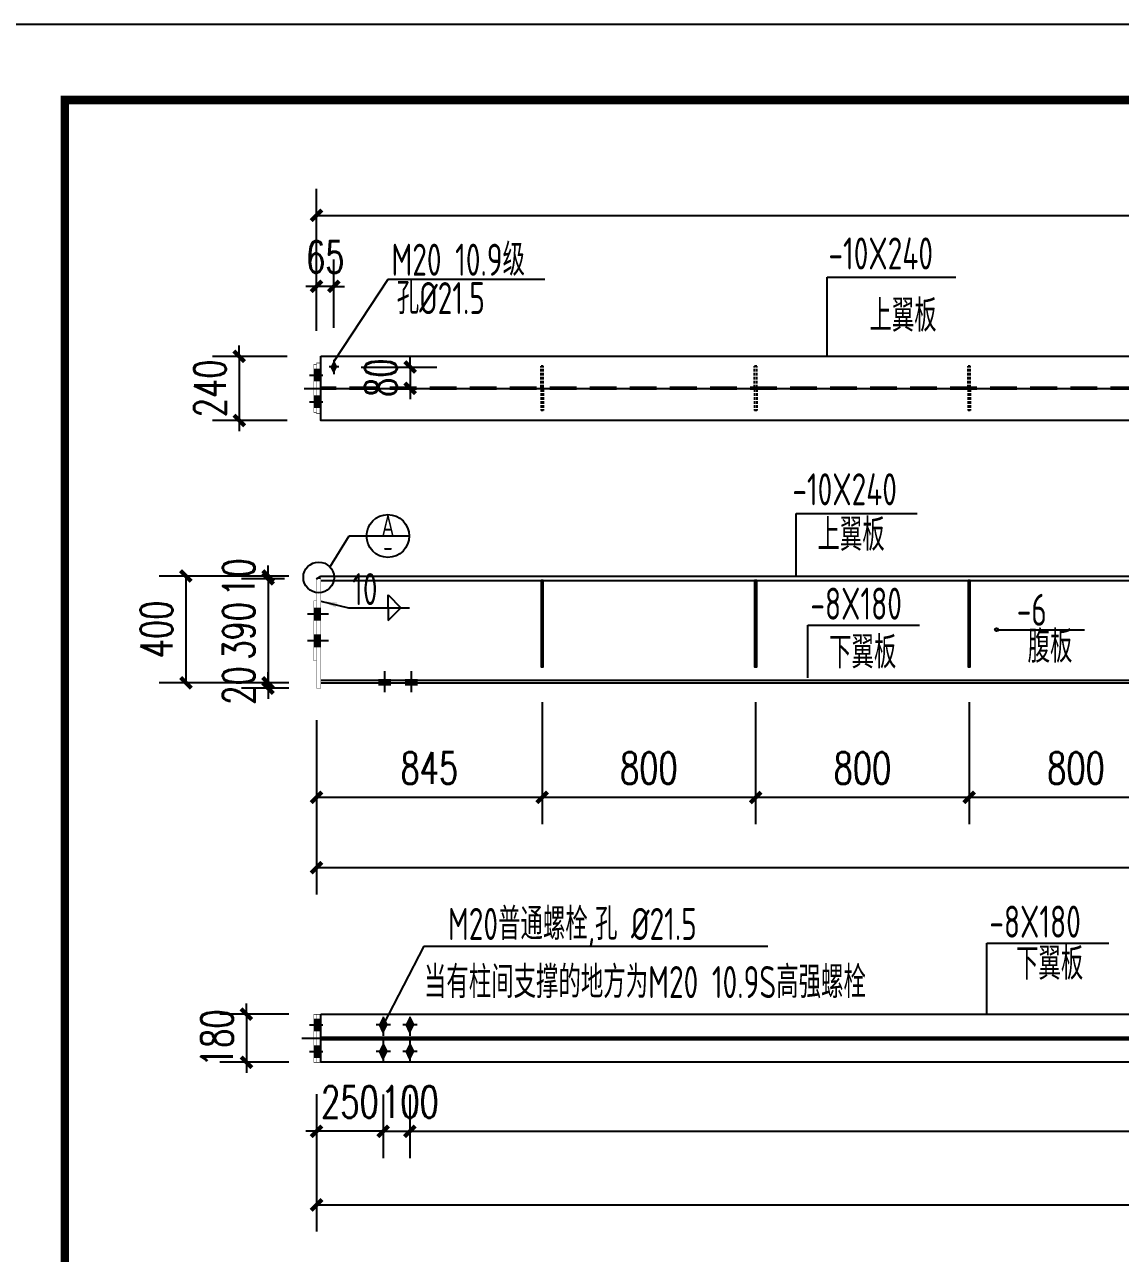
# Model space of a CAD drawing. Extents: x -89996 to 1006241, y -2176 to 440573.
# Drawn here: x 918686 to 939213, y 149575 to 172594 of the extents above; entities that cross this region are included whole.
import ezdxf
from ezdxf.enums import TextEntityAlignment as Align

# ---------------------------------------------------------------- set-up
doc = ezdxf.new("R2010")
doc.units = 0
doc.header["$LTSCALE"] = 1000
doc.header["$MEASUREMENT"] = 0
doc.linetypes.add('ACAD_ISO04W100', pattern=[30.5, 24, -3, 0.5, -3])
doc.linetypes.add('DASHED', pattern=[0.75, 0.5, -0.25])
for name, color, linetype in [('AXIS', 3, 'Continuous'), ('BOLT', 251, 'Continuous'), ('PUB_TITLE', 4, 'Continuous'), ('PZ', 202, 'Continuous'), ('TEXT', 7, 'Continuous'), ('THIN', 7, 'Continuous'), ('WELD', 7, 'Continuous'), ('吊车梁', 161, 'Continuous'), ('框线', 252, 'Continuous'), ('粗实线', 2, 'Continuous'), ('轴线', 8, 'ACAD_ISO04W100')]:
    doc.layers.add(name, color=color, linetype=linetype)
doc.styles.add('_TCH_DIM_T3', font='SIMPLEX', dxfattribs={"width": 0.705882, "bigfont": 'GBCBIG'})
doc.styles.get("Standard").update_dxf_attribs({"font": 'gbenor.shx', "bigfont": 'gbcbig.shx'})
doc.styles.add('TSSD_Label', font='tssdeng.shx', dxfattribs={"width": 0.7, "bigfont": 'hztxt.shx'})
doc.styles.add('TSSD_Num', font='Tssdeng.shx', dxfattribs={"width": 0.7, "bigfont": 'hztxt.shx'})
doc.dimstyles.new('TCH-200-5', dxfattribs={"dimtxt": 595, "dimasz": 200, "dimexe": 500, "dimexo": 600, "dimgap": 252.5, "dimtad": 1, "dimdec": 0, "dimlfac": 0.2, "dimzin": 0, "dimdsep": 46, "dimtxsty": '_TCH_DIM_T3', "dimblk": 'ARCHTICK', "dimcen": 0.09, "dimclrd": 124, "dimclre": 124, "dimclrt": 7, "dimazin": 2, "dimtfac": 1, "dimtdec": 0, "dimtix": 1, "dimtmove": 2, "dimatfit": 3, "dimfxl": 0, "dimtolj": 1, "dimtzin": 0, "dimarcsym": 0})
doc.dimstyles.new('TSSD_LEADER_STYLE_200.0', dxfattribs={"dimtxt": 0.18, "dimasz": 200, "dimexe": 0.18, "dimexo": 0.0625, "dimgap": 0.09, "dimtad": 0, "dimtih": 1, "dimtoh": 1, "dimdec": 4, "dimzin": 0, "dimdsep": 46, "dimtxsty": 'Standard', "dimcen": 0.09, "dimadec": 0, "dimazin": 0, "dimtfac": 1, "dimtdec": 4, "dimtofl": 0, "dimtmove": 0, "dimatfit": 3, "dimfxl": 0, "dimtolj": 1, "dimtzin": 0, "dimarcsym": 0})

# ---------------------------------------------------------------- blocks, each defined once
blk = doc.blocks.new('ts_idx')
at = {"layer": 'THIN', "color": 0, "linetype": 'ByBlock', "lineweight": -2}
blk.add_line((-0.5, 0), (0.5, 0), dxfattribs=at)
blk.add_circle((0, 0), 0.5, dxfattribs=at)
at = {"layer": 'THIN', "color": 0, "linetype": 'ByBlock', "lineweight": -2, "style": 'TSSD_Num', "width": 0.7}
for tag, p in [('1', (0, 0.25)), ('A', (0, -0.25))]:
    blk.add_attdef(tag, text='', height=0.5, dxfattribs=at).set_placement(p, align=Align.MIDDLE_CENTER)
blk = doc.blocks.new('_WELD004')
at = {"color": 0, "linetype": 'ByBlock'}
for p, q in [((0, 1), (1, 0)), ((0, 0), (0, 1))]:
    blk.add_line(p, q, dxfattribs=at)
blk = doc.blocks.new('_ArchTick')
at = {"color": 0, "linetype": 'ByBlock', "const_width": 0.4}
blk.add_lwpolyline([(-0.5, -0.5), (0.5, 0.5)], dxfattribs=at)
blk = doc.blocks.new('*D1324')
at = {"layer": 'AXIS', "color": 124, "lineweight": -2, "transparency": 16777216}
for p, q in [((925910, 166179), (925910, 166379)), ((924990, 166179), (926410, 166179)), ((925910, 166179), (925910, 165779)), ((924944, 165779), (926410, 165779)), ((925910, 165779), (925910, 165579))]:
    blk.add_line(p, q, dxfattribs=at)
at = {"layer": 'Defpoints', "color": 0, "transparency": 16777216}
for p in [(924390, 166179, 2366), (924344, 165779, 2174), (925910, 165779)]:
    blk.add_point(p, dxfattribs=at)
at = {"layer": 'AXIS', "color": 124, "lineweight": -2, "transparency": 16777216, "xscale": 200, "yscale": 200, "zscale": 200}
for p, rotation in [((925910, 166179), 270), ((925910, 165779), 90)]:
    blk.add_blockref('_ArchTick', p, dxfattribs=dict(at, rotation=rotation))
at = {"layer": 'AXIS', "color": 7, "transparency": 16777216, "insert": (925360, 165979), "char_height": 595, "attachment_point": 5, "rotation": 90, "style": '_TCH_DIM_T3'}
blk.add_mtext('\\A1;80', dxfattribs=at)
blk = doc.blocks.new('*D1325')
at = {"layer": 'AXIS', "color": 124, "lineweight": -2, "transparency": 16777216}
for p, q in [((924155, 166854), (924155, 168190)), ((924480, 166914), (924480, 168190)), ((924155, 167690), (923955, 167690)), ((924480, 167690), (924155, 167690)), ((924480, 167690), (924680, 167690))]:
    blk.add_line(p, q, dxfattribs=at)
at = {"layer": 'Defpoints', "color": 0, "transparency": 16777216}
for p in [(924155, 167690), (924155, 166254, 2366), (924480, 166314, 2366)]:
    blk.add_point(p, dxfattribs=at)
at = {"layer": 'AXIS', "color": 124, "lineweight": -2, "transparency": 16777216, "xscale": 200, "yscale": 200, "zscale": 200}
blk.add_blockref('_ArchTick', (924155, 167690), dxfattribs=at)
at = {"layer": 'AXIS', "color": 124, "lineweight": -2, "transparency": 16777216, "xscale": 200, "yscale": 200, "zscale": 200, "rotation": 180}
blk.add_blockref('_ArchTick', (924480, 167690), dxfattribs=at)
at = {"layer": 'AXIS', "color": 7, "transparency": 16777216, "insert": (924318, 168240), "char_height": 595, "attachment_point": 5, "style": '_TCH_DIM_T3'}
blk.add_mtext('\\A1;65', dxfattribs=at)
blk = doc.blocks.new('*D1289')
at = {"layer": 'AXIS', "color": 124, "lineweight": -2, "transparency": 16777216}
for p, q in [((922708, 166379), (922708, 166579)), ((923605, 166379), (922208, 166379)), ((922708, 166379), (922708, 165179)), ((923605, 165179), (922208, 165179)), ((922708, 165179), (922708, 164979))]:
    blk.add_line(p, q, dxfattribs=at)
at = {"layer": 'Defpoints', "color": 0, "transparency": 16777216}
for p in [(924205, 166379, 2123), (922708, 165179), (924205, 165179, 2123)]:
    blk.add_point(p, dxfattribs=at)
at = {"layer": 'AXIS', "color": 124, "lineweight": -2, "transparency": 16777216, "xscale": 200, "yscale": 200, "zscale": 200}
for p, rotation in [((922708, 166379), 270), ((922708, 165179), 90)]:
    blk.add_blockref('_ArchTick', p, dxfattribs=dict(at, rotation=rotation))
at = {"layer": 'AXIS', "color": 7, "transparency": 16777216, "insert": (922158, 165779), "char_height": 595, "attachment_point": 5, "rotation": 90, "style": '_TCH_DIM_T3'}
blk.add_mtext('\\A1;240', dxfattribs=at)
blk = doc.blocks.new('*D1326')
at = {"layer": 'AXIS', "color": 124, "lineweight": -2, "transparency": 16777216}
for p, q in [((923248, 162263), (923248, 162463)), ((923635, 162263), (922748, 162263)), ((923555, 162212), (922748, 162212)), ((923248, 162263), (923248, 162212)), ((923248, 162212), (923248, 162012))]:
    blk.add_line(p, q, dxfattribs=at)
at = {"layer": 'Defpoints', "color": 0, "transparency": 16777216}
for p in [(923248, 162212), (924155, 162212, 16984), (924235, 162263, 16984)]:
    blk.add_point(p, dxfattribs=at)
at = {"layer": 'AXIS', "color": 124, "lineweight": -2, "transparency": 16777216, "xscale": 200, "yscale": 200, "zscale": 200}
for p, rotation in [((923248, 162263), 270), ((923248, 162212), 90)]:
    blk.add_blockref('_ArchTick', p, dxfattribs=dict(at, rotation=rotation))
at = {"layer": 'AXIS', "color": 7, "transparency": 16777216, "insert": (922698, 162237), "char_height": 595, "attachment_point": 5, "rotation": 90, "style": '_TCH_DIM_T3'}
blk.add_mtext('\\A1;10', dxfattribs=at)
blk = doc.blocks.new('*D1327')
at = {"layer": 'AXIS', "color": 124, "lineweight": -2, "transparency": 16777216}
for p, q in [((923248, 160263), (923248, 160463)), ((923635, 160263), (922748, 160263)), ((923248, 160263), (923248, 160163)), ((923635, 160163), (922748, 160163)), ((923248, 160163), (923248, 159963))]:
    blk.add_line(p, q, dxfattribs=at)
at = {"layer": 'Defpoints', "color": 0, "transparency": 16777216}
for p in [(924235, 160263, 16984), (923248, 160163), (924235, 160163, 16984)]:
    blk.add_point(p, dxfattribs=at)
at = {"layer": 'AXIS', "color": 124, "lineweight": -2, "transparency": 16777216, "xscale": 200, "yscale": 200, "zscale": 200}
for p, rotation in [((923248, 160263), 270), ((923248, 160163), 90)]:
    blk.add_blockref('_ArchTick', p, dxfattribs=dict(at, rotation=rotation))
at = {"layer": 'AXIS', "color": 7, "transparency": 16777216, "insert": (922698, 160213), "char_height": 595, "attachment_point": 5, "rotation": 90, "style": '_TCH_DIM_T3'}
blk.add_mtext('\\A1;20', dxfattribs=at)
blk = doc.blocks.new('*D1290')
at = {"layer": 'AXIS', "color": 124, "lineweight": -2, "transparency": 16777216}
for p, q in [((924155, 159563), (924155, 156301)), ((960605, 159563), (960605, 156301)), ((924155, 156801), (960605, 156801))]:
    blk.add_line(p, q, dxfattribs=at)
at = {"layer": 'Defpoints', "color": 0, "transparency": 16777216}
for p in [(924155, 160163, 3397), (960605, 160163, 3816), (960605, 156801)]:
    blk.add_point(p, dxfattribs=at)
at = {"layer": 'AXIS', "color": 124, "lineweight": -2, "transparency": 16777216, "xscale": 200, "yscale": 200, "zscale": 200, "rotation": 180}
blk.add_blockref('_ArchTick', (924155, 156801), dxfattribs=at)
at = {"layer": 'AXIS', "color": 124, "lineweight": -2, "transparency": 16777216, "xscale": 200, "yscale": 200, "zscale": 200}
blk.add_blockref('_ArchTick', (960605, 156801), dxfattribs=at)
at = {"layer": 'AXIS', "color": 7, "transparency": 16777216, "insert": (942380, 157351), "char_height": 595, "width": 1480, "attachment_point": 5, "style": '_TCH_DIM_T3'}
blk.add_mtext('\\A1;7290', dxfattribs=at)
blk = doc.blocks.new('*D1292')
at = {"layer": 'AXIS', "color": 124, "lineweight": -2, "transparency": 16777216}
for p, q in [((928380, 159898), (928380, 157617)), ((932380, 159898), (932380, 157617)), ((932380, 158117), (928380, 158117))]:
    blk.add_line(p, q, dxfattribs=at)
at = {"layer": 'Defpoints', "color": 0, "transparency": 16777216}
for p in [(928380, 160498), (932380, 160498), (928380, 158117)]:
    blk.add_point(p, dxfattribs=at)
at = {"layer": 'AXIS', "color": 124, "lineweight": -2, "transparency": 16777216, "xscale": 200, "yscale": 200, "zscale": 200, "rotation": 180}
blk.add_blockref('_ArchTick', (928380, 158117), dxfattribs=at)
at = {"layer": 'AXIS', "color": 124, "lineweight": -2, "transparency": 16777216, "xscale": 200, "yscale": 200, "zscale": 200}
blk.add_blockref('_ArchTick', (932380, 158117), dxfattribs=at)
at = {"layer": 'AXIS', "color": 7, "transparency": 16777216, "insert": (930380, 158667), "char_height": 595, "attachment_point": 5, "style": '_TCH_DIM_T3'}
blk.add_mtext('\\A1;800', dxfattribs=at)
blk = doc.blocks.new('*D1293')
at = {"layer": 'AXIS', "color": 124, "lineweight": -2, "transparency": 16777216}
for p, q in [((928380, 159898), (928380, 157617)), ((924155, 159563), (924155, 157617)), ((928380, 158117), (924155, 158117))]:
    blk.add_line(p, q, dxfattribs=at)
at = {"layer": 'Defpoints', "color": 0, "transparency": 16777216}
for p in [(928380, 160498), (924155, 160163, 3397), (924155, 158117)]:
    blk.add_point(p, dxfattribs=at)
at = {"layer": 'AXIS', "color": 124, "lineweight": -2, "transparency": 16777216, "xscale": 200, "yscale": 200, "zscale": 200, "rotation": 180}
blk.add_blockref('_ArchTick', (924155, 158117), dxfattribs=at)
at = {"layer": 'AXIS', "color": 124, "lineweight": -2, "transparency": 16777216, "xscale": 200, "yscale": 200, "zscale": 200}
blk.add_blockref('_ArchTick', (928380, 158117), dxfattribs=at)
at = {"layer": 'AXIS', "color": 7, "transparency": 16777216, "insert": (926268, 158667), "char_height": 595, "attachment_point": 5, "style": '_TCH_DIM_T3'}
blk.add_mtext('\\A1;845', dxfattribs=at)
blk = doc.blocks.new('*D1329')
at = {"layer": 'AXIS', "color": 124, "lineweight": -2, "transparency": 16777216}
for p, q in [((923635, 162263), (921208, 162263)), ((921708, 162263), (921708, 160263)), ((923635, 160263), (921208, 160263))]:
    blk.add_line(p, q, dxfattribs=at)
at = {"layer": 'Defpoints', "color": 0, "transparency": 16777216}
for p in [(924235, 162263, 3397), (921708, 160263), (924235, 160263, 3397)]:
    blk.add_point(p, dxfattribs=at)
at = {"layer": 'AXIS', "color": 124, "lineweight": -2, "transparency": 16777216, "xscale": 200, "yscale": 200, "zscale": 200}
for p, rotation in [((921708, 162263), 90), ((921708, 160263), 270)]:
    blk.add_blockref('_ArchTick', p, dxfattribs=dict(at, rotation=rotation))
at = {"layer": 'AXIS', "color": 7, "transparency": 16777216, "insert": (921158, 161263), "char_height": 595, "attachment_point": 5, "rotation": 90, "style": '_TCH_DIM_T3'}
blk.add_mtext('\\A1;400', dxfattribs=at)
blk = doc.blocks.new('*D1330')
at = {"layer": 'AXIS', "color": 124, "lineweight": -2, "transparency": 16777216}
for p, q in [((923555, 162212), (922748, 162212)), ((923248, 162212), (923248, 160263)), ((923635, 160263), (922748, 160263))]:
    blk.add_line(p, q, dxfattribs=at)
at = {"layer": 'Defpoints', "color": 0, "transparency": 16777216}
for p in [(924155, 162212, 3397), (923248, 160263), (924235, 160263, 3397)]:
    blk.add_point(p, dxfattribs=at)
at = {"layer": 'AXIS', "color": 124, "lineweight": -2, "transparency": 16777216, "xscale": 200, "yscale": 200, "zscale": 200}
for p, rotation in [((923248, 162212), 90), ((923248, 160263), 270)]:
    blk.add_blockref('_ArchTick', p, dxfattribs=dict(at, rotation=rotation))
at = {"layer": 'AXIS', "color": 7, "transparency": 16777216, "insert": (922698, 161237), "char_height": 595, "attachment_point": 5, "rotation": 90, "style": '_TCH_DIM_T3'}
blk.add_mtext('\\A1;390', dxfattribs=at)
blk = doc.blocks.new('*D1294')
at = {"layer": 'AXIS', "color": 124, "lineweight": -2, "transparency": 16777216}
for p, q in [((924155, 166854), (924155, 169519)), ((960605, 166854), (960605, 169519)), ((924155, 169019), (960605, 169019))]:
    blk.add_line(p, q, dxfattribs=at)
at = {"layer": 'Defpoints', "color": 0, "transparency": 16777216}
for p in [(960605, 169019), (924155, 166254, 3397), (960605, 166254, 3816)]:
    blk.add_point(p, dxfattribs=at)
at = {"layer": 'AXIS', "color": 124, "lineweight": -2, "transparency": 16777216, "xscale": 200, "yscale": 200, "zscale": 200, "rotation": 180}
blk.add_blockref('_ArchTick', (924155, 169019), dxfattribs=at)
at = {"layer": 'AXIS', "color": 124, "lineweight": -2, "transparency": 16777216, "xscale": 200, "yscale": 200, "zscale": 200}
blk.add_blockref('_ArchTick', (960605, 169019), dxfattribs=at)
at = {"layer": 'AXIS', "color": 7, "transparency": 16777216, "insert": (942380, 169569), "char_height": 595, "attachment_point": 5, "style": '_TCH_DIM_T3'}
blk.add_mtext('\\A1;7290', dxfattribs=at)
blk = doc.blocks.new('*D1331')
at = {"layer": 'AXIS', "color": 124, "lineweight": -2, "transparency": 16777216}
for p, q in [((922841, 154055), (922841, 154255)), ((923635, 154055), (922341, 154055)), ((922841, 154055), (922841, 153155)), ((923635, 153155), (922341, 153155)), ((922841, 153155), (922841, 152955))]:
    blk.add_line(p, q, dxfattribs=at)
at = {"layer": 'Defpoints', "color": 0, "transparency": 16777216}
for p in [(924235, 154055, 2977), (922841, 153155), (924235, 153155, 2977)]:
    blk.add_point(p, dxfattribs=at)
at = {"layer": 'AXIS', "color": 124, "lineweight": -2, "transparency": 16777216, "xscale": 200, "yscale": 200, "zscale": 200}
for p, rotation in [((922841, 154055), 270), ((922841, 153155), 90)]:
    blk.add_blockref('_ArchTick', p, dxfattribs=dict(at, rotation=rotation))
at = {"layer": 'AXIS', "color": 7, "transparency": 16777216, "insert": (922291, 153605), "char_height": 595, "attachment_point": 5, "rotation": 90, "style": '_TCH_DIM_T3'}
blk.add_mtext('\\A1;180', dxfattribs=at)
blk = doc.blocks.new('*D1332')
at = {"layer": 'AXIS', "color": 124, "lineweight": -2, "transparency": 16777216}
for p, q in [((924155, 152555), (924155, 151362)), ((925405, 152552), (925405, 151362)), ((924155, 151862), (923955, 151862)), ((925405, 151862), (924155, 151862)), ((925405, 151862), (925605, 151862))]:
    blk.add_line(p, q, dxfattribs=at)
at = {"layer": 'Defpoints', "color": 0, "transparency": 16777216}
for p in [(924155, 153155, 3397), (925405, 153152, 2977), (924155, 151862)]:
    blk.add_point(p, dxfattribs=at)
at = {"layer": 'AXIS', "color": 124, "lineweight": -2, "transparency": 16777216, "xscale": 200, "yscale": 200, "zscale": 200}
blk.add_blockref('_ArchTick', (924155, 151862), dxfattribs=at)
at = {"layer": 'AXIS', "color": 124, "lineweight": -2, "transparency": 16777216, "xscale": 200, "yscale": 200, "zscale": 200, "rotation": 180}
blk.add_blockref('_ArchTick', (925405, 151862), dxfattribs=at)
at = {"layer": 'AXIS', "color": 7, "transparency": 16777216, "insert": (924780, 152412), "char_height": 595, "attachment_point": 5, "style": '_TCH_DIM_T3'}
blk.add_mtext('\\A1;250', dxfattribs=at)
blk = doc.blocks.new('*D1333')
at = {"layer": 'AXIS', "color": 124, "lineweight": -2, "transparency": 16777216}
for p, q in [((925405, 152552), (925405, 151362)), ((925905, 152552), (925905, 151362)), ((925405, 151862), (925205, 151862)), ((925405, 151862), (925905, 151862)), ((925905, 151862), (926105, 151862))]:
    blk.add_line(p, q, dxfattribs=at)
at = {"layer": 'Defpoints', "color": 0, "transparency": 16777216}
for p in [(925405, 153152, 2977), (925905, 153152, 2977), (925905, 151862)]:
    blk.add_point(p, dxfattribs=at)
at = {"layer": 'AXIS', "color": 124, "lineweight": -2, "transparency": 16777216, "xscale": 200, "yscale": 200, "zscale": 200}
blk.add_blockref('_ArchTick', (925405, 151862), dxfattribs=at)
at = {"layer": 'AXIS', "color": 124, "lineweight": -2, "transparency": 16777216, "xscale": 200, "yscale": 200, "zscale": 200, "rotation": 180}
blk.add_blockref('_ArchTick', (925905, 151862), dxfattribs=at)
at = {"layer": 'AXIS', "color": 7, "transparency": 16777216, "insert": (925905, 152412), "char_height": 595, "attachment_point": 5, "style": '_TCH_DIM_T3'}
blk.add_mtext('\\A1;100', dxfattribs=at)
blk = doc.blocks.new('*D1334')
at = {"layer": 'AXIS', "color": 124, "lineweight": -2, "transparency": 16777216}
for p, q in [((925905, 152552), (925905, 151362)), ((958830, 152552), (958830, 151362)), ((925905, 151862), (958830, 151862))]:
    blk.add_line(p, q, dxfattribs=at)
at = {"layer": 'Defpoints', "color": 0, "transparency": 16777216}
for p in [(925905, 153152, 2977), (958830, 153152, 3397), (958830, 151862)]:
    blk.add_point(p, dxfattribs=at)
at = {"layer": 'AXIS', "color": 124, "lineweight": -2, "transparency": 16777216, "xscale": 200, "yscale": 200, "zscale": 200, "rotation": 180}
blk.add_blockref('_ArchTick', (925905, 151862), dxfattribs=at)
at = {"layer": 'AXIS', "color": 124, "lineweight": -2, "transparency": 16777216, "xscale": 200, "yscale": 200, "zscale": 200}
blk.add_blockref('_ArchTick', (958830, 151862), dxfattribs=at)
at = {"layer": 'AXIS', "color": 7, "transparency": 16777216, "insert": (942368, 152412), "char_height": 595, "attachment_point": 5, "style": '_TCH_DIM_T3'}
blk.add_mtext('\\A1;6585', dxfattribs=at)
blk = doc.blocks.new('*D1335')
at = {"layer": 'AXIS', "color": 124, "lineweight": -2, "transparency": 16777216}
for p, q in [((924155, 152555), (924155, 149984)), ((960605, 152555), (960605, 149984)), ((924155, 150484), (960605, 150484))]:
    blk.add_line(p, q, dxfattribs=at)
at = {"layer": 'Defpoints', "color": 0, "transparency": 16777216}
for p in [(924155, 153155, 3397), (960605, 153155, 3397), (960605, 150484)]:
    blk.add_point(p, dxfattribs=at)
at = {"layer": 'AXIS', "color": 124, "lineweight": -2, "transparency": 16777216, "xscale": 200, "yscale": 200, "zscale": 200, "rotation": 180}
blk.add_blockref('_ArchTick', (924155, 150484), dxfattribs=at)
at = {"layer": 'AXIS', "color": 124, "lineweight": -2, "transparency": 16777216, "xscale": 200, "yscale": 200, "zscale": 200}
blk.add_blockref('_ArchTick', (960605, 150484), dxfattribs=at)
at = {"layer": 'AXIS', "color": 7, "transparency": 16777216, "insert": (942380, 151034), "char_height": 595, "attachment_point": 5, "style": '_TCH_DIM_T3'}
blk.add_mtext('\\A1;{\\W0.70588;7290}', dxfattribs=at)
blk = doc.blocks.new('*D1302')
at = {"layer": 'AXIS', "color": 124, "lineweight": -2, "transparency": 16777216}
for p, q in [((936380, 159898), (936380, 157617)), ((940380, 159898), (940380, 157617)), ((940380, 158117), (936380, 158117))]:
    blk.add_line(p, q, dxfattribs=at)
at = {"layer": 'Defpoints', "color": 0, "transparency": 16777216}
for p in [(936380, 160498), (940380, 160498), (936380, 158117)]:
    blk.add_point(p, dxfattribs=at)
at = {"layer": 'AXIS', "color": 124, "lineweight": -2, "transparency": 16777216, "xscale": 200, "yscale": 200, "zscale": 200, "rotation": 180}
blk.add_blockref('_ArchTick', (936380, 158117), dxfattribs=at)
at = {"layer": 'AXIS', "color": 124, "lineweight": -2, "transparency": 16777216, "xscale": 200, "yscale": 200, "zscale": 200}
blk.add_blockref('_ArchTick', (940380, 158117), dxfattribs=at)
at = {"layer": 'AXIS', "color": 7, "transparency": 16777216, "insert": (938380, 158667), "char_height": 595, "attachment_point": 5, "style": '_TCH_DIM_T3'}
blk.add_mtext('\\A1;800', dxfattribs=at)
blk = doc.blocks.new('*D1318')
at = {"layer": 'AXIS', "color": 124, "lineweight": -2, "transparency": 16777216}
for p, q in [((932380, 159898), (932380, 157617)), ((936380, 159898), (936380, 157617)), ((936380, 158117), (932380, 158117))]:
    blk.add_line(p, q, dxfattribs=at)
at = {"layer": 'Defpoints', "color": 0, "transparency": 16777216}
for p in [(932380, 160498), (936380, 160498), (932380, 158117)]:
    blk.add_point(p, dxfattribs=at)
at = {"layer": 'AXIS', "color": 124, "lineweight": -2, "transparency": 16777216, "xscale": 200, "yscale": 200, "zscale": 200, "rotation": 180}
blk.add_blockref('_ArchTick', (932380, 158117), dxfattribs=at)
at = {"layer": 'AXIS', "color": 124, "lineweight": -2, "transparency": 16777216, "xscale": 200, "yscale": 200, "zscale": 200}
blk.add_blockref('_ArchTick', (936380, 158117), dxfattribs=at)
at = {"layer": 'AXIS', "color": 7, "transparency": 16777216, "insert": (934380, 158667), "char_height": 595, "attachment_point": 5, "style": '_TCH_DIM_T3'}
blk.add_mtext('\\A1;800', dxfattribs=at)

msp = doc.modelspace()

# ---------------------------------------------------------------- hatches: boundary and pattern name
at = {"layer": 'BOLT'}
for points in [[(924480.3, 166269.46), (924525.3, 166179.46), (924480.3, 166089.46), (924435.3, 166179.46)], [(925405.3, 153989.71), (925472.8, 153854.71), (925405.3, 153719.71), (925337.8, 153854.71)], [(925905.3, 153989.71), (925972.8, 153854.71), (925905.3, 153719.71), (925837.8, 153854.71)], [(925405.3, 153489.71), (925472.8, 153354.71), (925405.3, 153219.71), (925337.8, 153354.71)], [(925905.3, 153489.71), (925972.8, 153354.71), (925905.3, 153219.71), (925837.8, 153354.71)]]:
    msp.add_hatch(color=256, dxfattribs=at).paths.add_polyline_path(points)
at = {"layer": '粗实线'}
h = msp.add_hatch(color=256, dxfattribs=at)
h.set_gradient(color1=(139, 134, 116), one_color=1, tint=1, name='SPHERICAL')
h.paths.add_polyline_path([(924235.3, 162262.87), (924155.3, 162212.87), (924235.3, 162212.87)])

# ---------------------------------------------------------------- linework, layer by layer
at = {"layer": 'AXIS'}
for p, q in [((925488.09, 167821.48, 1860.85), (924480.3, 166279.46, 1860.85)), ((928429.65, 167821.48, 1860.85), (925488.09, 167821.48, 1860.85)), ((933720.79, 166379.46, 1860.85), (933720.79, 167860.26, 1860.85)), ((933720.79, 167860.26, 1860.85), (936130.3, 167860.26, -1535.94)), ((933139.15, 163435.35, -2552.92), (935406.47, 163435.35, -2552.92)), ((933139.15, 162262.87, -2552.92), (933139.15, 163435.35, -2552.92)), ((924406.87, 162432.84, 1860.85), (924767.54, 163013.66, 1860.85)), ((924767.54, 163013.66, 1860.85), (925092.11, 163013.66, 1860.85)), ((933356.64, 160355.88, -7939.03), (933356.64, 161344.02, -7939.03)), ((933356.64, 161344.02, -7939.03), (935446.51, 161344.02, -7939.03)), ((936893.62, 161258.88, -1505.9), (938537.96, 161258.88, -1505.9)), ((936708.39, 154054.71, 1441.43), (936708.39, 155387.59, 1441.43)), ((936708.39, 155387.59, 1441.43), (938998.26, 155387.59, 1441.43)), ((926162.3, 155330.3, 1441.43), (925405.3, 153854.71, 1441.43)), ((926162.3, 155330.3, 1441.43), (932606.39, 155330.3, 1441.43))]:
    msp.add_line(p, q, dxfattribs=at)
at = {"layer": 'AXIS', "color": 11, "true_color": 0xf27172, "const_width": 10}
for points, elevation in [([(924105.3, 166229.46), (924105.3, 165329.46), (924155.3, 165329.46), (924155.3, 166229.46), (924105.3, 166229.46)], 1860.85), ([(924155.3, 166254.46), (924155.3, 165304.46), (924235.3, 165304.46), (924235.3, 166254.46), (924155.3, 166254.46)], 1860.85), ([(924155.3, 162211.87), (924155.3, 160162.87), (924235.3, 160162.87), (924235.3, 162211.87), (924155.3, 162211.87)], 1860.85), ([(924105.3, 161799.87), (924105.3, 160674.87), (924155.3, 160674.87), (924155.3, 161799.87), (924105.3, 161799.87)], -1535.94), ([(924105.28, 154054.71), (924105.3, 153154.71), (924155.3, 153154.71), (924155.28, 154054.71), (924105.28, 154054.71)], 1860.85), ([(924155.3, 154054.71), (924155.3, 153154.71), (924235.3, 153154.71), (924235.3, 154054.71), (924155.3, 154054.71)], 1860.85)]:
    msp.add_lwpolyline(points, dxfattribs=dict(at, elevation=elevation))
at = {"layer": 'AXIS'}
for centre, radius in [((924195.3, 162237.87, 1860.85), 287.7), ((936893.62, 161258.88, -1505.9), 30.51)]:
    msp.add_circle(centre, radius, dxfattribs=at)
at = {"layer": 'BOLT'}
for p, q in [((924480.3, 166269.46, 1860.85), (924435.3, 166179.46, 1860.85)), ((924480.3, 166314.46, 1860.85), (924480.3, 166044.46, 1860.85)), ((924480.3, 166269.46, 1860.85), (924525.3, 166179.46, 1860.85)), ((924020.21, 166029.46, 1860.85), (924271.97, 166029.46, 1860.85)), ((924570.3, 166179.46, 1860.85), (924390.3, 166179.46, 1860.85)), ((924480.3, 166089.46, 1860.85), (924435.3, 166179.46, 1860.85)), ((924480.3, 166089.46, 1860.85), (924525.3, 166179.46, 1860.85)), ((924020.21, 165529.46, 1860.85), (924271.97, 165529.46, 1860.85)), ((924105.3, 165529.46, 1860.85), (924205.3, 165529.46, 1860.85)), ((925405.3, 154007.21, 1441.43), (925405.3, 153652.21, 1441.43)), ((925905.3, 154007.21, 1441.43), (925905.3, 153652.21, 1441.43)), ((924020.21, 153854.71, 1860.85), (924271.97, 153854.71, 1860.85)), ((925540.3, 153854.71, 1441.43), (925270.3, 153854.71, 1441.43)), ((925405.3, 153989.71, 1441.43), (925337.8, 153854.71, 1441.43)), ((925405.3, 153719.71, 1441.43), (925337.8, 153854.71, 1441.43)), ((925405.3, 153989.71, 1441.43), (925472.8, 153854.71, 1441.43)), ((925405.3, 153719.71, 1441.43), (925472.8, 153854.71, 1441.43)), ((926040.3, 153854.71, 1441.43), (925770.3, 153854.71, 1441.43)), ((925905.3, 153989.71, 1441.43), (925837.8, 153854.71, 1441.43)), ((925905.3, 153719.71, 1441.43), (925837.8, 153854.71, 1441.43)), ((925905.3, 153989.71, 1441.43), (925972.8, 153854.71, 1441.43)), ((925905.3, 153719.71, 1441.43), (925972.8, 153854.71, 1441.43)), ((925405.3, 153557.21, 1441.43), (925405.3, 153152.21, 1441.43)), ((925905.3, 153557.21, 1441.43), (925905.3, 153152.21, 1441.43)), ((924020.21, 153354.71, 1860.85), (924271.97, 153354.71, 1860.85)), ((924105.3, 153354.71, 1860.85), (924205.3, 153354.71, 1860.85)), ((925540.3, 153354.71, 1441.43), (925270.3, 153354.71, 1441.43)), ((925405.3, 153489.71, 1441.43), (925337.8, 153354.71, 1441.43)), ((925405.3, 153219.71, 1441.43), (925337.8, 153354.71, 1441.43)), ((925405.3, 153489.71, 1441.43), (925472.8, 153354.71, 1441.43)), ((925405.3, 153219.71, 1441.43), (925472.8, 153354.71, 1441.43)), ((926040.3, 153354.71, 1441.43), (925770.3, 153354.71, 1441.43)), ((925905.3, 153489.71, 1441.43), (925837.8, 153354.71, 1441.43)), ((925905.3, 153219.71, 1441.43), (925837.8, 153354.71, 1441.43)), ((925905.3, 153489.71, 1441.43), (925972.8, 153354.71, 1441.43)), ((925905.3, 153219.71, 1441.43), (925972.8, 153354.71, 1441.43))]:
    msp.add_line(p, q, dxfattribs=at)
at = {"layer": 'BOLT', "const_width": 240}
for points, elevation in [([(924105.3, 166029.46), (924205.3, 166029.46)], 1860.85), ([(924235.3, 166029.46), (924105.3, 166029.46)], 1860.85), ([(924105.3, 165529.46), (924205.3, 165529.46)], 1860.85), ([(924235.3, 165529.46), (924105.3, 165529.46)], 1860.85), ([(924235.3, 161549.87), (924105.3, 161549.87)], -1535.94), ([(924235.3, 161049.87), (924105.3, 161049.87)], -1535.94), ([(925430.3, 160337.89), (925430.3, 160207.89)], 1860.85), ([(925930.3, 160337.89), (925930.3, 160207.89)], 1860.85), ([(924105.3, 153854.71), (924205.3, 153854.71)], 1860.85), ([(924235.3, 153854.71), (924105.3, 153854.71)], 1860.85), ([(924105.3, 153354.71), (924205.3, 153354.71)], 1860.85), ([(924235.3, 153354.71), (924105.3, 153354.71)], 1860.85)]:
    msp.add_lwpolyline(points, dxfattribs=dict(at, elevation=elevation))
at = {"layer": 'PUB_TITLE'}
msp.add_lwpolyline([(917140.81, 109593.71), (1006240.81, 109593.71), (1006240.81, 172593.71), (917140.81, 172593.71)], close=True, dxfattribs=at)
at = {"layer": 'PUB_TITLE', "const_width": 159.09}
msp.add_lwpolyline([(919438.79, 110300.78), (919438.79, 171179.57), (1004826.67, 171179.57), (1004826.67, 110300.78)], close=True, dxfattribs=at)
at = {"layer": 'PZ', "linetype": 'DASHED', "ltscale": 0.1}
for p, q in [((928360.3, 165794.46, -1535.94), (928360.3, 166194.46, -1535.94)), ((928400.3, 166194.46, -1535.94), (928360.3, 166194.46, -1535.94)), ((928400.3, 165794.46, -1535.94), (928400.3, 166194.46, -1535.94)), ((932360.3, 165794.46, -1535.94), (932360.3, 166194.46, -1535.94)), ((932400.3, 166194.46, -1535.94), (932360.3, 166194.46, -1535.94)), ((932400.3, 165794.46, -1535.94), (932400.3, 166194.46, -1535.94)), ((936360.3, 165794.46, -1535.94), (936360.3, 166194.46, -1535.94)), ((936400.3, 166194.46, -1535.94), (936360.3, 166194.46, -1535.94)), ((936400.3, 165794.46, -1535.94), (936400.3, 166194.46, -1535.94)), ((928360.3, 165764.46, -1535.94), (928360.3, 165364.46, -1535.94)), ((928400.3, 165764.46, -1535.94), (928400.3, 165364.46, -1535.94)), ((932360.3, 165764.46, -1535.94), (932360.3, 165364.46, -1535.94)), ((932400.3, 165764.46, -1535.94), (932400.3, 165364.46, -1535.94)), ((936360.3, 165764.46, -1535.94), (936360.3, 165364.46, -1535.94)), ((936400.3, 165764.46, -1535.94), (936400.3, 165364.46, -1535.94)), ((928400.3, 165364.46, -1535.94), (928360.3, 165364.46, -1535.94)), ((932400.3, 165364.46, -1535.94), (932360.3, 165364.46, -1535.94)), ((936400.3, 165364.46, -1535.94), (936360.3, 165364.46, -1535.94))]:
    msp.add_line(p, q, dxfattribs=at)
at = {"layer": 'PZ', "elevation": -1535.94}
for points in [[(928400.3, 162182.87), (928360.3, 162182.87), (928360.3, 160562.87), (928400.3, 160562.87)], [(932400.3, 162182.87), (932360.3, 162182.87), (932360.3, 160562.87), (932400.3, 160562.87)], [(936400.3, 162182.87), (936360.3, 162182.87), (936360.3, 160562.87), (936400.3, 160562.87)]]:
    msp.add_lwpolyline(points, close=True, dxfattribs=at)
at = {"layer": 'WELD'}
msp.add_line((924754.11, 161668.86, 2452.44), (925895.13, 161668.86, 2452.44), dxfattribs=at)
at = {"layer": '吊车梁', "linetype": 'DASHED'}
for p, q in [((960525.3, 165794.46, -10867.97), (924235.3, 165794.46, 1860.85)), ((960525.3, 165764.46, -10867.97), (924235.3, 165764.46, 1860.85))]:
    msp.add_line(p, q, dxfattribs=at)
at = {"layer": '吊车梁'}
for p, q in [((924235.3, 162262.87, 1860.85), (960525.3, 162262.87, -10868.04)), ((924235.3, 162182.87, 1860.85), (960525.3, 162182.87, -10868.04)), ((924235.3, 160312.87, 1860.85), (960525.3, 160312.87, -10868.04)), ((924235.3, 160262.87, 1860.85), (960525.3, 160262.87, -10868.04)), ((924235.3, 153624.71, 1860.85), (960525.3, 153624.71, -10427.81)), ((924235.3, 153584.71, 1860.85), (960525.3, 153584.71, -10415.22))]:
    msp.add_line(p, q, dxfattribs=at)
for points, elevation in [([(924235.3, 166379.46), (960525.3, 166379.46), (960525.3, 165179.46), (924235.3, 165179.46)], 1860.85), ([(924235.3, 154054.71), (960525.3, 154054.71), (960525.3, 153154.71), (924235.3, 153154.71)], 1441.43)]:
    msp.add_lwpolyline(points, close=True, dxfattribs=dict(at, elevation=elevation))
at = {"layer": '框线'}
for p, q in [((924375.93, 161549.87, -1535.94), (923985.86, 161549.87, -1535.94)), ((924375.93, 161049.87, -1535.94), (923985.86, 161049.87, -1535.94)), ((925430.3, 160478.51, 1860.85), (925430.3, 160088.44, 1860.85)), ((925930.3, 160478.51, 1860.85), (925930.3, 160088.44, 1860.85))]:
    msp.add_line(p, q, dxfattribs=at)
at = {"layer": '粗实线'}
msp.add_line((924155.3, 162212.87, 1860.85), (924235.3, 162262.87, 1860.85), dxfattribs=at)
at = {"layer": '轴线'}
for p, q in [((923923.08, 165779.46, 1860.85), (960833.56, 165779.46, -10887.46)), ((923882.47, 153604.71, 1860.85), (960842.64, 153604.71, -10887.46))]:
    msp.add_line(p, q, dxfattribs=at)

# ---------------------------------------------------------------- block references
at = {"layer": 'AXIS'}
ref = msp.add_blockref('ts_idx', (925492.11, 163013.66, 1860.85), dxfattribs=dict(at, xscale=800, yscale=800, zscale=800))
ref.add_attrib('A', 'A', dxfattribs={"layer": 'THIN', "height": 400, "style": 'TSSD_Num', "width": 0.7}).set_placement((925492.11, 163213.66, 1860.85), align=Align.MIDDLE_CENTER)
ref.add_attrib('结施-04', '-', dxfattribs={"layer": 'THIN', "height": 400, "style": 'TSSD_Num', "width": 0.7}).set_placement((925492.11, 162813.66, 1860.85), align=Align.MIDDLE_CENTER)
at = {"layer": 'WELD', "xscale": 240, "yscale": 240, "zscale": 240}
msp.add_blockref('_WELD004', (925495.13, 161668.86, 2452.44), dxfattribs=at)
at = {"layer": 'WELD', "xscale": -240, "yscale": 240, "zscale": 240, "rotation": 180}
msp.add_blockref('_WELD004', (925495.13, 161668.86, 2452.44), dxfattribs=at)

# ---------------------------------------------------------------- texts
at = {"layer": 'TEXT', "style": 'TSSD_Label', "width": 0.7}
for s, height, p in [('M20 10.9级', 600, (925557.43, 167888.91, 1688.69)), ('-10X240', 600, (933744.11, 168005.88, 1585.39)), ('孔%%C21.5', 600, (925657.34, 167169.83, 1688.69)), ('上翼板', 600, (934510.33, 166842.1, 1585.39)), ('-10X240', 600, (933068.39, 163588.34, -2828.38)), ('上翼板', 600, (933537.76, 162737.2, -2828.38)), ('10', 600, (924822.36, 161718.86, 2452.44)), ('-8X180', 600, (933405.81, 161446.24, -8214.49)), ('-6', 600, (937270.97, 161331.05, -1781.36)), ('下翼板', 600, (933755.25, 160533.69, -8214.49)), ('腹板', 600, (937473.83, 160641.2, -1781.36)), ('M20普通螺栓,孔 %%C21.5', 599.9998, (926615.8, 155446.41, 1269.26)), ('-8X180', 600, (936757.56, 155489.81, 1165.96)), ('下翼板', 600, (937256.99, 154702.26, 1165.96)), ('当有柱间支撑的地方为M20 10.9S高强螺栓', 599.9998, (926166.48, 154357.68, 1269.26))]:
    msp.add_text(s, height=height, dxfattribs=at).set_placement(p)

# ---------------------------------------------------------------- dimensions: what is measured, and where the dimension line sits
at = {"layer": 'AXIS'}
for base, p1, p2, picture, middle in [((960605.3, 169018.74, -1535.94), (924155.3, 166254.46, 1860.85), (960605.3, 166254.46, 2280.28), '*D1294', (942380.3, 169568.74, -1535.94)), ((924155.3, 167689.93, -505.51), (924480.3, 166314.46, 1860.85), (924155.3, 166254.46, 1860.85), '*D1325', (924317.8, 168239.93, -505.51)), ((960605.3, 156801.45, -1535.94), (924155.3, 160162.87, 1860.85), (960605.3, 160162.87, 2280.28), '*D1290', (942380.3, 157351.45, -1535.94)), ((924155.3, 151861.94, -1535.94), (925405.3, 153152.21, 1441.43), (924155.3, 153154.71, 1860.85), '*D1332', (924780.3, 152411.94, -1535.94)), ((958830.3, 151861.94, -1535.94), (925905.3, 153152.21, 1441.43), (958830.3, 153152.21, 1860.85), '*D1334', (942367.8, 152411.94, -1535.94))]:
    dim = msp.add_linear_dim(base=base, p1=p1, p2=p2, dimstyle='TCH-200-5', dxfattribs=at)
    dim.commit()
    dim.dimension.update_dxf_attribs({"geometry": picture, "text_midpoint": middle})
for base, p1, p2, text, picture, middle in [((922708.16, 165179.46, -262.14), (924205.3, 166379.46, 1860.85), (924205.3, 165179.46, 1860.85), '240', '*D1289', (922158.16, 165779.46, -262.14)), ((925909.93, 165779.46, -505.51), (924390.3, 166179.46, 1860.85), (924344.49, 165779.46, 1668.72), '80', '*D1324', (925359.93, 165979.46, -505.51))]:
    dim = msp.add_linear_dim(base=base, p1=p1, p2=p2, angle=90, text=text, dimstyle='TCH-200-5', dxfattribs=at)
    dim.commit()
    dim.dimension.update_dxf_attribs({"geometry": picture, "text_midpoint": middle})
for base, p1, p2, angle, picture, middle in [((923247.67, 162211.87, -15123.11), (924235.3, 162262.87, 1860.85), (924155.3, 162211.87, 1860.85), 90, '*D1326', (922697.67, 162237.37, -15123.11)), ((921707.7, 160262.87, -1535.94), (924235.3, 162262.87, 1860.85), (924235.3, 160262.87, 1860.85), 90, '*D1329', (921157.7, 161262.87, -1535.94)), ((923247.67, 160262.87, -1535.94), (924155.3, 162211.87, 1860.85), (924235.3, 160262.87, 1860.85), 90, '*D1330', (922697.67, 161237.37, -1535.94)), ((923247.67, 160162.87, -15123.11), (924235.3, 160262.87, 1860.85), (924235.3, 160162.87, 1860.85), 90, '*D1327', (922697.67, 160212.87, -15123.11)), ((924155.3, 158116.72, -1535.94), (928380.3, 160497.87, -1535.94), (924155.3, 160162.87, 1860.85), 180, '*D1293', (926267.8, 158666.72, -1535.94)), ((928380.3, 158116.72, -1535.94), (932380.3, 160497.87, -1535.94), (928380.3, 160497.87, -1535.94), 180, '*D1292', (930380.3, 158666.72, -1535.94)), ((932380.3, 158116.72, -1535.94), (936380.3, 160497.87, -1535.94), (932380.3, 160497.87, -1535.94), 180, '*D1318', (934380.3, 158666.72, -1535.94)), ((936380.3, 158116.72, -1535.94), (940380.3, 160497.87, -1535.94), (936380.3, 160497.87, -1535.94), 180, '*D1302', (938380.3, 158666.72, -1535.94)), ((922841.19, 153154.71, -1535.94), (924235.3, 154054.71, 1441.43), (924235.3, 153154.71, 1441.43), 90, '*D1331', (922291.19, 153604.71, -1535.94))]:
    dim = msp.add_linear_dim(base=base, p1=p1, p2=p2, angle=angle, dimstyle='TCH-200-5', dxfattribs=at)
    dim.commit()
    dim.dimension.update_dxf_attribs({"geometry": picture, "text_midpoint": middle})
dim = msp.add_linear_dim(base=(960605.3, 150484.39, -1535.94), p1=(924155.3, 153154.71, 1860.85), p2=(960605.3, 153154.71, 1860.85), text='{\\W0.70588;<>}', dimstyle='TCH-200-5', dxfattribs=at)
dim.commit()
dim.dimension.update_dxf_attribs({"geometry": '*D1335', "text_midpoint": (942380.3, 151034.39, -1535.94)})
dim = msp.add_linear_dim(base=(925905.3, 151861.94, -1535.94), p1=(925405.3, 153152.21, 1441.43), p2=(925905.3, 153152.21, 1441.43), dimstyle='TCH-200-5', dxfattribs=at)
dim.commit()
dim.dimension.update_dxf_attribs({"geometry": '*D1333', "text_midpoint": (925905.3, 152411.94, -1535.94), "dimtype": 128})

# ---------------------------------------------------------------- leaders
at = {"layer": 'WELD'}
msp.add_leader([(924235.3, 161791.55, 1860.85), (924754.11, 161668.86, 1860.85)], dimstyle='TSSD_LEADER_STYLE_200.0', override={"dimasz": 300}, dxfattribs=at)

doc.saveas('drawing.dxf')
